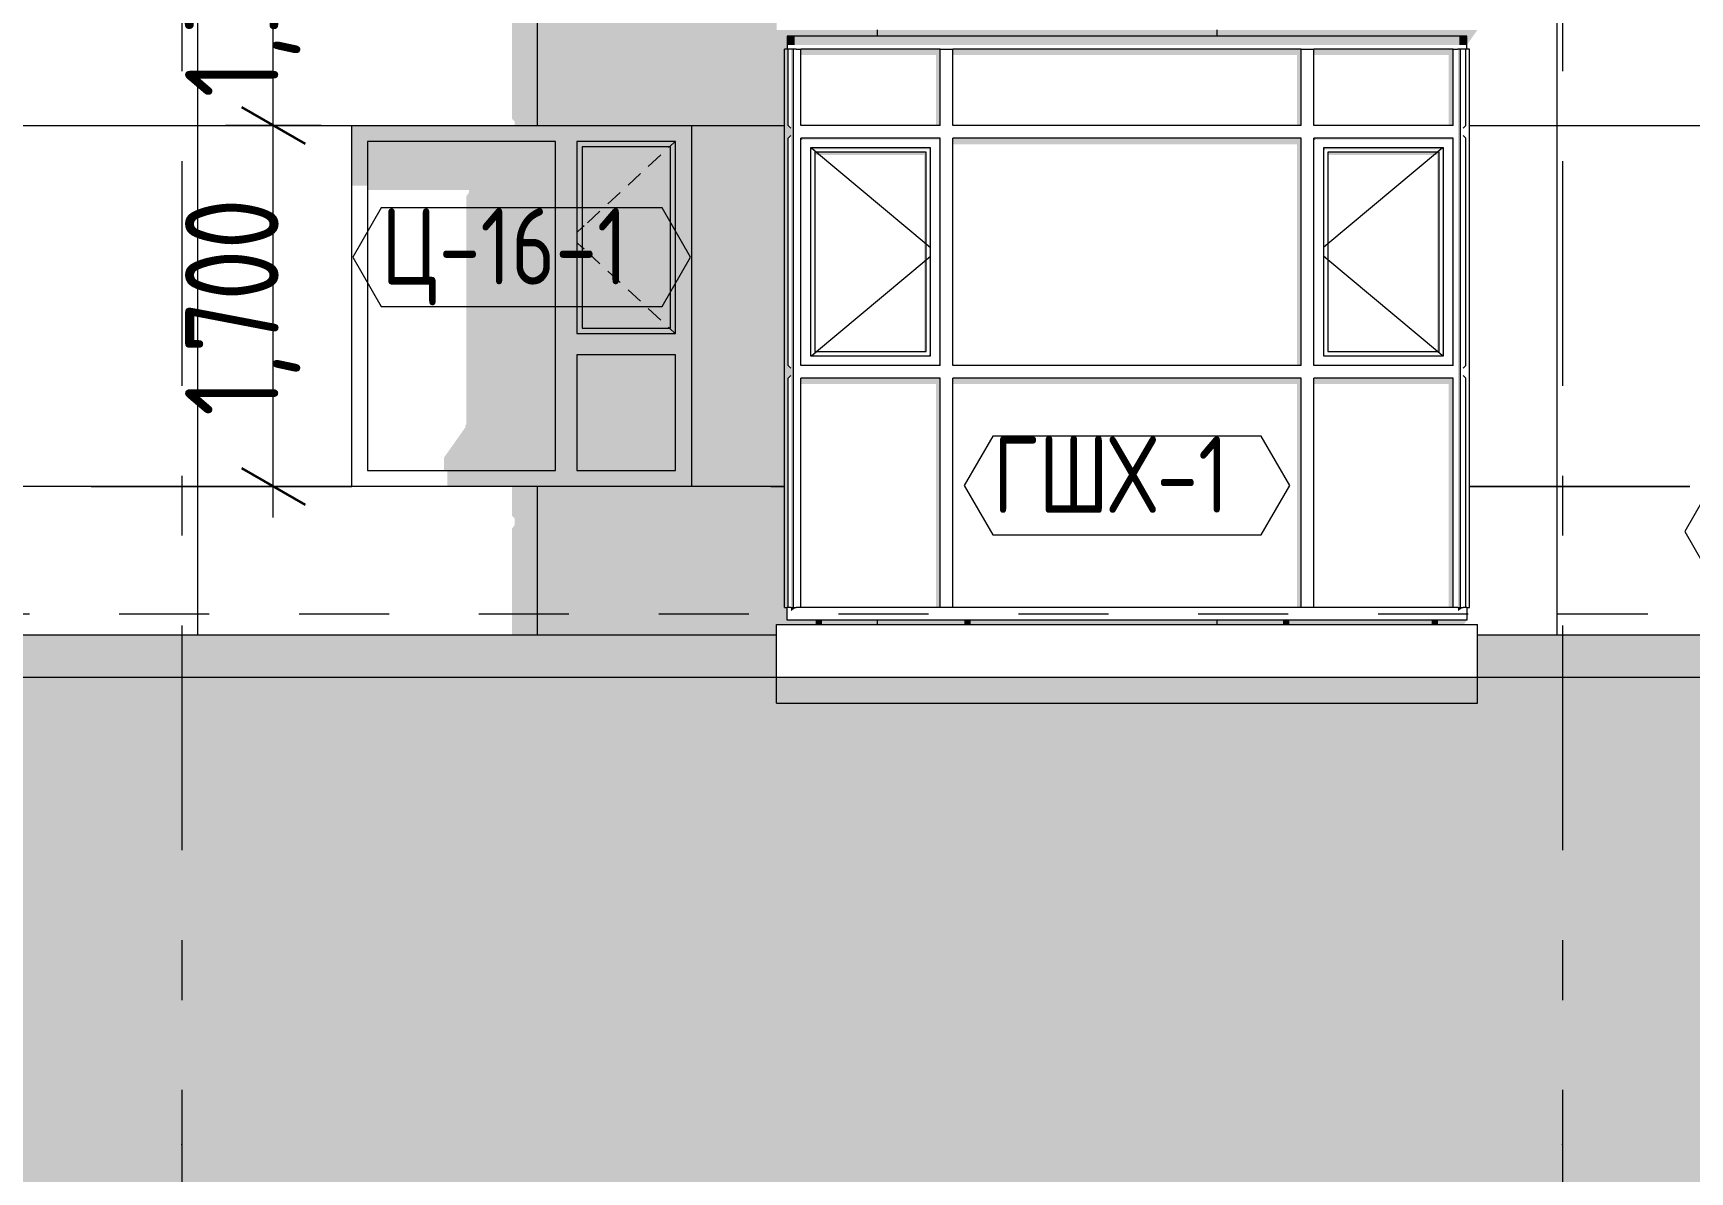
# Model space of a CAD drawing. Header units: millimetres. Extents: x 18162 to 7085488, y 72188 to 247925.
# Drawn here: x 4815740 to 4823540, y 80208 to 85572 of the extents above; entities that cross this region are included whole.
import ezdxf
from ezdxf.enums import TextEntityAlignment as Align

# ---------------------------------------------------------------- set-up
doc = ezdxf.new("R2010")
doc.units = ezdxf.units.MM
doc.header["$MEASUREMENT"] = 0
doc.linetypes.add('Dashed', pattern=[423.333333, 211.666667, -211.666667])
doc.linetypes.add('Double Dashed', pattern=[1093.611073, 529.166651, -211.666656, 141.111112, -211.666656])
for name, color, linetype in [('Archicad Windows', 7, 'Continuous'), ('Drawing & Figure', 7, 'Continuous'), ('Finish - Wall', 7, 'Continuous'), ('Interior - Stair & Railing', 7, 'Continuous'), ('Structural - Bearing', 7, 'Continuous'), ('Structural - Grid', 7, 'Continuous')]:
    doc.layers.add(name, color=color, linetype=linetype)
doc.styles.add('GENERATED_STYLE_3', font='', dxfattribs={"width": 0.8})
doc.styles.get('GENERATED_STYLE_3').set_extended_font_data('ISOCPEUR MON')
doc.dimstyles.new('GENERATED_STYLE__15', dxfattribs={"dimtxt": 440.00001, "dimasz": 228, "dimexe": 0.18, "dimexo": 150, "dimgap": 0, "dimtad": 1, "dimdec": 0, "dimzin": 0, "dimdsep": 46, "dimtxsty": 'GENERATED_STYLE_3', "dimblk": 'ARROWHEAD_2', "dimblk1": 'ARROWHEAD_2', "dimblk2": 'ARROWHEAD_2', "dimcen": 0.09, "dimclrd": 13, "dimclre": 13, "dimclrt": 13, "dimadec": 0, "dimazin": 0, "dimtfac": 1, "dimtdec": 4, "dimtmove": 0, "dimatfit": 3, "dimfxl": 1, "dimtolj": 1, "dimtzin": 0, "dimarcsym": 0})

# ---------------------------------------------------------------- blocks, each defined once
blk = doc.blocks.new('*X2035', base_point=(4860813, 82836.7))
at = {"layer": 'Structural - Bearing', "color": 8, "linetype": 'Continuous', "lineweight": 13}
for p, q in [((4816513, 85736.7), (4816513, 83436.7)), ((4818113, 85736.7), (4818113, 85136.7)), ((4822913, 85736.7), (4822913, 83436.7)), ((4819713, 85586.7), (4819713, 85556.7)), ((4821313, 85586.7), (4821313, 85556.7)), ((4815639.5, 85136.7), (4816013, 85136.7)), ((4816013, 85136.7), (4816513, 85136.7)), ((4816513, 85136.7), (4817239.5, 85136.7)), ((4818839.5, 85136.7), (4819213, 85136.7)), ((4819213, 85136.7), (4819277.1, 85136.7)), ((4822501.9, 85136.7), (4822913, 85136.7)), ((4822913, 85136.7), (4824013, 85136.7)), ((4816013, 83436.7), (4815639.5, 83436.7)), ((4816513, 83436.7), (4816013, 83436.7)), ((4816013, 83436.7), (4816513, 83436.7)), ((4816513, 83436.7), (4817239.5, 83436.7)), ((4816513, 83436.7), (4816513, 82836.7)), ((4817239.5, 83436.7), (4816513, 83436.7)), ((4818113, 83436.7), (4818113, 82836.7)), ((4819213, 83436.7), (4818839.5, 83436.7)), ((4819277.1, 83436.7), (4819213, 83436.7)), ((4819213, 83436.7), (4819277.1, 83436.7)), ((4822913, 83436.7), (4822501.9, 83436.7)), ((4822501.9, 83436.7), (4822913, 83436.7)), ((4822913, 83436.7), (4823539.5, 83436.7)), ((4822913, 83436.7), (4822913, 82836.7)), ((4823539.5, 83436.7), (4822913, 83436.7)), ((4816513, 82836.7), (4816513, 82736.7)), ((4818113, 82836.7), (4818113, 82736.7)), ((4822913, 82836.7), (4822913, 82736.7))]:
    blk.add_line(p, q, dxfattribs=at)
blk = doc.blocks.new('*X2039', base_point=(4860813, 82836.7))
at = {"layer": 'Structural - Bearing', "color": 8, "linetype": 'Continuous', "lineweight": 13}
blk.add_line((4819713, 82806.7), (4819713, 82786.7), dxfattribs=at)
blk = doc.blocks.new('*X2040', base_point=(4860813, 82836.7))
at = {"layer": 'Structural - Bearing', "color": 8, "linetype": 'Continuous', "lineweight": 13}
blk.add_line((4821313, 82806.7), (4821313, 82786.7), dxfattribs=at)
blk = doc.blocks.new('*D2095', base_point=(4860813, 82836.7))
at = {"color": 13, "linetype": 'Continuous', "lineweight": 13}
for p, q in [((4816869.9, 85136.7), (4816869.9, 86436.7)), ((4817094.9, 85136.7), (4816644.9, 85136.7)), ((4816869.9, 83436.7), (4816869.9, 85136.7)), ((4817094.9, 83436.7), (4816644.9, 83436.7)), ((4816869.9, 83290), (4816869.9, 83436.7))]:
    blk.add_line(p, q, dxfattribs=at)
at = {"color": 12, "linetype": 'Continuous', "lineweight": 35}
for p, q in [((4816719.9, 85223.3), (4817019.9, 85050.1)), ((4816719.9, 83523.3), (4817019.9, 83350.1))]:
    blk.add_line(p, q, dxfattribs=at)
at = {"color": 13, "lineweight": 13, "insert": (4816997.5, 83768.5), "char_height": 440, "attachment_point": 7, "rotation": 90, "style": 'GENERATED_STYLE_3'}
blk.add_mtext('\\A1;{\\pql;\\fISOCPEUR MON|b0|i0|c0|p0;\\W0.800000;1,700}', dxfattribs=at)
blk = doc.blocks.new('ARROWHEAD_2')
at = {"color": 0, "linetype": 'Continuous', "lineweight": 0}
for p, q in [((-0.378, -0.655), (0.378, 0.655)), ((0, 0), (-1, 0))]:
    blk.add_line(p, q, dxfattribs=at)
blk = doc.blocks.new('*D2096', base_point=(4860813, 82836.7))
at = {"color": 12, "linetype": 'Continuous', "lineweight": 35}
for p, q in [((4816719.9, 86523.3), (4817019.9, 86350.1)), ((4816719.9, 85223.3), (4817019.9, 85050.1))]:
    blk.add_line(p, q, dxfattribs=at)
at = {"color": 13, "linetype": 'Continuous', "lineweight": 13}
blk.add_line((4816869.9, 85136.7), (4816869.9, 86436.7), dxfattribs=at)
at = {"color": 13, "lineweight": 13, "insert": (4816997.5, 85268.5), "char_height": 440, "attachment_point": 7, "rotation": 90, "style": 'GENERATED_STYLE_3'}
blk.add_mtext('\\A1;{\\pql;\\fISOCPEUR MON|b0|i0|c0|p0;\\W0.800000;1,300}', dxfattribs=at)
blk = doc.blocks.new('*D2097', base_point=(4860813, 82836.7))
at = {"color": 13, "linetype": 'Continuous', "lineweight": 13}
for p, q in [((4816869.9, 88136.7), (4816869.9, 89436.7)), ((4817094.9, 88136.7), (4816644.9, 88136.7)), ((4816869.9, 86436.7), (4816869.9, 88136.7)), ((4817094.9, 86436.7), (4816644.9, 86436.7)), ((4816869.9, 85136.7), (4816869.9, 86436.7))]:
    blk.add_line(p, q, dxfattribs=at)
at = {"color": 12, "linetype": 'Continuous', "lineweight": 35}
for p, q in [((4816719.9, 88223.3), (4817019.9, 88050.1)), ((4816719.9, 86523.3), (4817019.9, 86350.1))]:
    blk.add_line(p, q, dxfattribs=at)
at = {"color": 13, "lineweight": 13, "insert": (4816997.5, 86768.5), "char_height": 440, "attachment_point": 7, "rotation": 90, "style": 'GENERATED_STYLE_3'}
blk.add_mtext('\\A1;{\\pql;\\fISOCPEUR MON|b0|i0|c0|p0;\\W0.800000;1,700}', dxfattribs=at)
blk = doc.blocks.new('Label_74_3', base_point=(4818039.5, 84281.7))
at = {"color": 13, "linetype": 'Continuous', "lineweight": 13, "flags": 128}
blk.add_lwpolyline([(4817244.4, 84515.9), (4817378.5, 84283.7), (4818700.6, 84283.7), (4818834.7, 84515.9), (4818700.6, 84748.2), (4817378.5, 84748.2)], close=True, dxfattribs=at)
at = {"color": 13, "lineweight": 13, "insert": (4817378.5, 84747.5), "char_height": 360, "attachment_point": 1, "style": 'GENERATED_STYLE_3'}
blk.add_mtext('\\A1;{\\pql;\\pt0,253000;\\fISOCPEUR MON|b0|i0|c0|p0;\\W0.800000;Ц-16-1\\fISOCPEUR MON|b0|i0|c0|p0;\\W0.800000;\\A1{\\H.66x;\\S^  ;}\\fISOCPEUR MON|b0|i0|c0|p0;\\W0.800000;\\fISOCPEUR MON|b0|i0|c0|p0;\\W0.800000;\\A1{\\H.66x;\\S^  ;}\\fISOCPEUR MON|b0|i0|c0|p0;\\W0.800000; \\fISOCPEUR MON|b0|i0|c0|p0;\\W0.800000;\\fISOCPEUR MON|b0|i0|c0|p0;\\W0.800000;\\fISOCPEUR MON|b0|i0|c0|p0;\\W0.800000;\\fISOCPEUR MON|b0|i0|c0|p0;\\W0.800000;\\fISOCPEUR MON|b0|i0|c0|p0;\\W0.800000;\\fISOCPEUR MON|b0|i0|c0|p0;\\W0.800000;\\fISOCPEUR MON|b0|i0|c0|p0;\\W0.800000;\\fISOCPEUR MON|b0|i0|c0|p0;\\W0.800000;\\fISOCPEUR MON|b0|i0|c0|p0;\\W0.800000;\\fISOCPEUR MON|b0|i0|c0|p0;\\W0.800000;\\fISOCPEUR MON|b0|i0|c0|p0;\\W0.800000;\\fISOCPEUR MON|b0|i0|c0|p0;\\W0.800000;\\fISOCPEUR MON|b0|i0|c0|p0;\\W0.800000;\\fISOCPEUR MON|b0|i0|c0|p0;\\W0.800000;\\fISOCPEUR MON|b0|i0|c0|p0;\\W0.800000;\\fISOCPEUR MON|b0|i0|c0|p0;\\W0.800000;\\fISOCPEUR MON|b0|i0|c0|p0;\\W0.800000;\\fISOCPEUR MON|b0|i0|c0|p0;\\W0.800000;\\fISOCPEUR MON|b0|i0|c0|p0;\\W0.800000;\\fISOCPEUR MON|b0|i0|c0|p0;\\W0.800000;\\fISOCPEUR MON|b0|i0|c0|p0;\\W0.800000;\\fISOCPEUR MON|b0|i0|c0|p0;\\W0.800000;\\fISOCPEUR MON|b0|i0|c0|p0;\\W0.800000;\\fISOCPEUR MON|b0|i0|c0|p0;\\W0.800000;\\fISOCPEUR MON|b0|i0|c0|p0;\\W0.800000;\\fISOCPEUR MON|b0|i0|c0|p0;\\W0.800000;\\fISOCPEUR MON|b0|i0|c0|p0;\\W0.800000;\\fISOCPEUR MON|b0|i0|c0|p0;\\W0.800000;\\fISOCPEUR MON|b0|i0|c0|p0;\\W0.800000;\\fISOCPEUR MON|b0|i0|c0|p0;\\W0.800000;\\fISOCPEUR MON|b0|i0|c0|p0;\\W0.800000;\\fISOCPEUR MON|b0|i0|c0|p0;\\W0.800000;\\fISOCPEUR MON|b0|i0|c0|p0;\\W0.800000;\\fISOCPEUR MON|b0|i0|c0|p0;\\W0.800000;\\fISOCPEUR MON|b0|i0|c0|p0;\\W0.800000;\\fISOCPEUR MON|b0|i0|c0|p0;\\W0.800000;\\fISOCPEUR MON|b0|i0|c0|p0;\\W0.800000;\\fISOCPEUR MON|b0|i0|c0|p0;\\W0.800000;\\fISOCPEUR MON|b0|i0|c0|p0;\\W0.800000;\\fISOCPEUR MON|b0|i0|c0|p0;\\W0.800000;\\fISOCPEUR MON|b0|i0|c0|p0;\\W0.800000;\\fISOCPEUR MON|b0|i0|c0|p0;\\W0.800000;\\fISOCPEUR MON|b0|i0|c0|p0;\\W0.800000;}', dxfattribs=at)
blk = doc.blocks.new('Label_76_3', base_point=(4824339.5, 82989.7))
at = {"color": 13, "linetype": 'Continuous', "lineweight": 13, "flags": 128}
blk.add_lwpolyline([(4823515.6, 83224), (4823649.7, 82991.7), (4825029.3, 82991.7), (4825163.4, 83224), (4825029.3, 83456.2), (4823649.7, 83456.2)], close=True, dxfattribs=at)
at = {"color": 13, "lineweight": 13, "insert": (4823649.7, 83455.5), "char_height": 360, "attachment_point": 1, "style": 'GENERATED_STYLE_3'}
blk.add_mtext('\\A1;{\\pql;\\pt0,253000;\\fISOCPEUR MON|b0|i0|c0|p0;\\W0.800000;Ц-16-3\\fISOCPEUR MON|b0|i0|c0|p0;\\W0.800000;\\A1{\\H.66x;\\S^  ;}\\fISOCPEUR MON|b0|i0|c0|p0;\\W0.800000;\\fISOCPEUR MON|b0|i0|c0|p0;\\W0.800000;\\A1{\\H.66x;\\S^  ;}\\fISOCPEUR MON|b0|i0|c0|p0;\\W0.800000; \\fISOCPEUR MON|b0|i0|c0|p0;\\W0.800000;\\fISOCPEUR MON|b0|i0|c0|p0;\\W0.800000;\\fISOCPEUR MON|b0|i0|c0|p0;\\W0.800000;\\fISOCPEUR MON|b0|i0|c0|p0;\\W0.800000;\\fISOCPEUR MON|b0|i0|c0|p0;\\W0.800000;\\fISOCPEUR MON|b0|i0|c0|p0;\\W0.800000;\\fISOCPEUR MON|b0|i0|c0|p0;\\W0.800000;\\fISOCPEUR MON|b0|i0|c0|p0;\\W0.800000;\\fISOCPEUR MON|b0|i0|c0|p0;\\W0.800000;\\fISOCPEUR MON|b0|i0|c0|p0;\\W0.800000;\\fISOCPEUR MON|b0|i0|c0|p0;\\W0.800000;\\fISOCPEUR MON|b0|i0|c0|p0;\\W0.800000;\\fISOCPEUR MON|b0|i0|c0|p0;\\W0.800000;\\fISOCPEUR MON|b0|i0|c0|p0;\\W0.800000;\\fISOCPEUR MON|b0|i0|c0|p0;\\W0.800000;\\fISOCPEUR MON|b0|i0|c0|p0;\\W0.800000;\\fISOCPEUR MON|b0|i0|c0|p0;\\W0.800000;\\fISOCPEUR MON|b0|i0|c0|p0;\\W0.800000;\\fISOCPEUR MON|b0|i0|c0|p0;\\W0.800000;\\fISOCPEUR MON|b0|i0|c0|p0;\\W0.800000;\\fISOCPEUR MON|b0|i0|c0|p0;\\W0.800000;\\fISOCPEUR MON|b0|i0|c0|p0;\\W0.800000;\\fISOCPEUR MON|b0|i0|c0|p0;\\W0.800000;\\fISOCPEUR MON|b0|i0|c0|p0;\\W0.800000;\\fISOCPEUR MON|b0|i0|c0|p0;\\W0.800000;\\fISOCPEUR MON|b0|i0|c0|p0;\\W0.800000;\\fISOCPEUR MON|b0|i0|c0|p0;\\W0.800000;\\fISOCPEUR MON|b0|i0|c0|p0;\\W0.800000;\\fISOCPEUR MON|b0|i0|c0|p0;\\W0.800000;\\fISOCPEUR MON|b0|i0|c0|p0;\\W0.800000;\\fISOCPEUR MON|b0|i0|c0|p0;\\W0.800000;\\fISOCPEUR MON|b0|i0|c0|p0;\\W0.800000;\\fISOCPEUR MON|b0|i0|c0|p0;\\W0.800000;\\fISOCPEUR MON|b0|i0|c0|p0;\\W0.800000;\\fISOCPEUR MON|b0|i0|c0|p0;\\W0.800000;\\fISOCPEUR MON|b0|i0|c0|p0;\\W0.800000;\\fISOCPEUR MON|b0|i0|c0|p0;\\W0.800000;\\fISOCPEUR MON|b0|i0|c0|p0;\\W0.800000;\\fISOCPEUR MON|b0|i0|c0|p0;\\W0.800000;\\fISOCPEUR MON|b0|i0|c0|p0;\\W0.800000;\\fISOCPEUR MON|b0|i0|c0|p0;\\W0.800000;\\fISOCPEUR MON|b0|i0|c0|p0;\\W0.800000;\\fISOCPEUR MON|b0|i0|c0|p0;\\W0.800000;}', dxfattribs=at)
blk = doc.blocks.new('Label_78_3', base_point=(4820889.5, 83206.7))
at = {"color": 13, "linetype": 'Continuous', "lineweight": 13, "flags": 128}
blk.add_lwpolyline([(4820123.1, 83440.9), (4820257.2, 83208.7), (4821521.8, 83208.7), (4821655.9, 83440.9), (4821521.8, 83673.2), (4820257.2, 83673.2)], close=True, dxfattribs=at)
at = {"color": 13, "lineweight": 13, "insert": (4820257.2, 83672.5), "char_height": 360, "attachment_point": 1, "style": 'GENERATED_STYLE_3'}
blk.add_mtext('\\A1;{\\pql;\\pt0,253000;\\fISOCPEUR MON|b0|i0|c0|p0;\\W0.800000;ГШХ-1\\fISOCPEUR MON|b0|i0|c0|p0;\\W0.800000;\\A1{\\H.66x;\\S^  ;}\\fISOCPEUR MON|b0|i0|c0|p0;\\W0.800000;\\fISOCPEUR MON|b0|i0|c0|p0;\\W0.800000;\\A1{\\H.66x;\\S^  ;}\\fISOCPEUR MON|b0|i0|c0|p0;\\W0.800000; \\fISOCPEUR MON|b0|i0|c0|p0;\\W0.800000;\\fISOCPEUR MON|b0|i0|c0|p0;\\W0.800000;\\fISOCPEUR MON|b0|i0|c0|p0;\\W0.800000;\\fISOCPEUR MON|b0|i0|c0|p0;\\W0.800000;\\fISOCPEUR MON|b0|i0|c0|p0;\\W0.800000;\\fISOCPEUR MON|b0|i0|c0|p0;\\W0.800000;\\fISOCPEUR MON|b0|i0|c0|p0;\\W0.800000;\\fISOCPEUR MON|b0|i0|c0|p0;\\W0.800000;\\fISOCPEUR MON|b0|i0|c0|p0;\\W0.800000;\\fISOCPEUR MON|b0|i0|c0|p0;\\W0.800000;\\fISOCPEUR MON|b0|i0|c0|p0;\\W0.800000;\\fISOCPEUR MON|b0|i0|c0|p0;\\W0.800000;\\fISOCPEUR MON|b0|i0|c0|p0;\\W0.800000;\\fISOCPEUR MON|b0|i0|c0|p0;\\W0.800000;\\fISOCPEUR MON|b0|i0|c0|p0;\\W0.800000;\\fISOCPEUR MON|b0|i0|c0|p0;\\W0.800000;\\fISOCPEUR MON|b0|i0|c0|p0;\\W0.800000;\\fISOCPEUR MON|b0|i0|c0|p0;\\W0.800000;\\fISOCPEUR MON|b0|i0|c0|p0;\\W0.800000;\\fISOCPEUR MON|b0|i0|c0|p0;\\W0.800000;\\fISOCPEUR MON|b0|i0|c0|p0;\\W0.800000;\\fISOCPEUR MON|b0|i0|c0|p0;\\W0.800000;\\fISOCPEUR MON|b0|i0|c0|p0;\\W0.800000;\\fISOCPEUR MON|b0|i0|c0|p0;\\W0.800000;\\fISOCPEUR MON|b0|i0|c0|p0;\\W0.800000;\\fISOCPEUR MON|b0|i0|c0|p0;\\W0.800000;\\fISOCPEUR MON|b0|i0|c0|p0;\\W0.800000;\\fISOCPEUR MON|b0|i0|c0|p0;\\W0.800000;\\fISOCPEUR MON|b0|i0|c0|p0;\\W0.800000;\\fISOCPEUR MON|b0|i0|c0|p0;\\W0.800000;\\fISOCPEUR MON|b0|i0|c0|p0;\\W0.800000;\\fISOCPEUR MON|b0|i0|c0|p0;\\W0.800000;\\fISOCPEUR MON|b0|i0|c0|p0;\\W0.800000;\\fISOCPEUR MON|b0|i0|c0|p0;\\W0.800000;\\fISOCPEUR MON|b0|i0|c0|p0;\\W0.800000;\\fISOCPEUR MON|b0|i0|c0|p0;\\W0.800000;\\fISOCPEUR MON|b0|i0|c0|p0;\\W0.800000;\\fISOCPEUR MON|b0|i0|c0|p0;\\W0.800000;\\fISOCPEUR MON|b0|i0|c0|p0;\\W0.800000;\\fISOCPEUR MON|b0|i0|c0|p0;\\W0.800000;\\fISOCPEUR MON|b0|i0|c0|p0;\\W0.800000;\\fISOCPEUR MON|b0|i0|c0|p0;\\W0.800000;\\fISOCPEUR MON|b0|i0|c0|p0;\\W0.800000;}', dxfattribs=at)
blk = doc.blocks.new('Standard grid marker[369]_3', base_point=(4816439.5, 142836.7))
at = {"layer": 'Structural - Grid', "color": 13, "linetype": 'Double Dashed', "lineweight": 13, "ltscale": 2}
for p, q in [((4816439.5, 141836.7), (4816439.5, 80336.7)), ((4816439.5, 80336.7), (4816439.5, 79336.7))]:
    blk.add_line(p, q, dxfattribs=at)
blk.add_point((4816439.5, 80336.7), dxfattribs=at)
blk.add_point((4816439.5, 80336.7), dxfattribs=at)
at = {"layer": 'Structural - Grid', "color": 13, "lineweight": 13, "style": 'GENERATED_STYLE_3'}
blk.add_attdef('AC_MarkerText_1', text='', height=500, rotation=360, dxfattribs=at).set_placement((4816439.5, 78986.7), align=Align.TOP_CENTER)
blk = doc.blocks.new('Standard grid marker[370]_3', base_point=(4822939.5, 142836.7))
at = {"layer": 'Structural - Grid', "color": 13, "linetype": 'Double Dashed', "lineweight": 13, "ltscale": 2}
for p, q in [((4822939.5, 141836.7), (4822939.5, 80336.7)), ((4822939.5, 80336.7), (4822939.5, 79336.7))]:
    blk.add_line(p, q, dxfattribs=at)
blk.add_point((4822939.5, 80336.7), dxfattribs=at)
blk.add_point((4822939.5, 80336.7), dxfattribs=at)
at = {"layer": 'Structural - Grid', "color": 13, "lineweight": 13, "style": 'GENERATED_STYLE_3'}
blk.add_attdef('AC_MarkerText_1', text='', height=500, rotation=360, dxfattribs=at).set_placement((4822939.5, 78986.7), align=Align.TOP_CENTER)

msp = doc.modelspace()

# ---------------------------------------------------------------- hatches: boundary and pattern name
at = {"layer": 'Archicad Windows', "linetype": 'Continuous', "lineweight": 0}
for points in [[(4817239.5, 85136.7), (4817239.5, 85061.7), (4817314.5, 85061.7), (4818199.5, 85061.7), (4818299.5, 85061.7), (4818764.5, 85061.7), (4818839.5, 85061.7), (4818839.5, 85136.7)], [(4817314.5, 85061.7), (4817239.5, 85061.7), (4817239.5, 84853.8), (4817314.5, 84853.8)], [(4818199.5, 85061.7), (4817314.5, 85061.7), (4817314.5, 84832.6), (4817792.1, 84832.6), (4817792.1, 84821.9), (4817779.5, 84804.2), (4817779.5, 83731.2), (4817774.5, 83724.2), (4817774.5, 83714.9), (4817674.5, 83573.4), (4817674.5, 83511.7), (4818199.5, 83511.7)], [(4818199.5, 83511.7), (4818299.5, 83511.7), (4818299.5, 84056.7), (4818299.5, 84156.7), (4818299.5, 85061.7), (4818199.5, 85061.7)], [(4818764.5, 85061.7), (4818299.5, 85061.7), (4818299.5, 85036.7), (4818324.5, 85036.7), (4818739.5, 85036.7), (4818764.5, 85036.7)], [(4818324.5, 85036.7), (4818299.5, 85036.7), (4818299.5, 84181.7), (4818324.5, 84181.7)], [(4818739.5, 84181.7), (4818739.5, 85036.7), (4818324.5, 85036.7), (4818324.5, 84181.7)], [(4818739.5, 84181.7), (4818764.5, 84181.7), (4818764.5, 85036.7), (4818739.5, 85036.7)], [(4818764.5, 84156.7), (4818764.5, 84056.7), (4818764.5, 83511.7), (4818839.5, 83511.7), (4818839.5, 85061.7), (4818764.5, 85061.7)], [(4818324.5, 84181.7), (4818299.5, 84181.7), (4818299.5, 84156.7), (4818764.5, 84156.7), (4818764.5, 84181.7), (4818739.5, 84181.7)], [(4818764.5, 84056.7), (4818764.5, 84156.7), (4818299.5, 84156.7), (4818299.5, 84056.7)], [(4818764.5, 83511.7), (4818764.5, 84056.7), (4818299.5, 84056.7), (4818299.5, 83511.7)], [(4817689.5, 83511.7), (4817689.5, 83436.7), (4818839.5, 83436.7), (4818839.5, 83511.7)]]:
    msp.add_hatch(color=49, dxfattribs=at).paths.add_polyline_path(points)
at = {"layer": 'Drawing & Figure', "linetype": 'Continuous', "lineweight": 0}
msp.add_hatch(color=49, dxfattribs=at).paths.add_polyline_path([(4868351.6, 82536.7), (4787503.3, 82536.7), (4787503.3, 72524.1), (4868351.6, 72524.1)])
at = {"layer": 'Finish - Wall', "linetype": 'Continuous', "lineweight": 0}
for points in [[(4819277.1, 85496.7), (4819277.1, 85106.7), (4819319.5, 85106.7), (4819319.5, 85496.7), (4819307.1, 85496.7), (4819307.1, 85124.1), (4819294.5, 85136.7), (4819294.5, 85496.7)], [(4819289.5, 85556.7), (4819289.5, 85516), (4819324.5, 85516), (4819324.5, 85556.7)], [(4820039.5, 85556.7), (4819324.5, 85556.7), (4819324.5, 85516), (4820039.5, 85516)], [(4820009.5, 85496.7), (4819354.5, 85496.7), (4819354.5, 85468.4), (4819989.5, 85468.4), (4819989.5, 85136.7), (4820009.5, 85136.7)], [(4821739.5, 85556.7), (4820039.5, 85556.7), (4820039.5, 85516), (4821739.5, 85516)], [(4820069.5, 85496.7), (4820069.5, 85468.4), (4821689.5, 85468.4), (4821689.5, 85136.7), (4821709.5, 85136.7), (4821709.5, 85496.7)], [(4822454.5, 85556.7), (4821739.5, 85556.7), (4821739.5, 85516), (4822454.5, 85516)], [(4821769.5, 85468.4), (4822404.5, 85468.4), (4822404.5, 85136.7), (4822424.5, 85136.7), (4822424.5, 85496.7), (4821769.5, 85496.7)], [(4822447.1, 85106.7), (4822459.5, 85106.7), (4822459.5, 85496.7), (4822447.1, 85496.7)], [(4822489.5, 85556.7), (4822454.5, 85556.7), (4822454.5, 85516), (4822489.5, 85516)], [(4822484.5, 85496.7), (4822484.5, 85489.6), (4822489.5, 85496.7)], [(4822447.1, 83976.7), (4822459.5, 83976.7), (4822459.5, 85106.7), (4822447.1, 85106.7)], [(4822484.5, 85136.7), (4822471.9, 85124.1), (4822478.2, 85127.8)], [(4819361.6, 85069.6), (4819354.5, 85076.7), (4819354.5, 85069.6)], [(4819354.5, 85076.7), (4819361.6, 85069.6), (4820002.4, 85069.6), (4820009.5, 85076.7)], [(4819399.5, 85031.7), (4819399.5, 85024.6), (4819406.6, 85024.6)], [(4819964.5, 85031.7), (4819399.5, 85031.7), (4819406.6, 85024.6), (4819957.4, 85024.6)], [(4819964.5, 85031.7), (4819957.4, 85024.6), (4819959.5, 85024.6), (4819959.5, 84056.7), (4819964.5, 84051.7)], [(4820009.5, 85076.7), (4820002.4, 85069.6), (4820004.5, 85069.6), (4820004.5, 84011.7), (4820009.5, 84006.7)], [(4820069.5, 85076.7), (4820069.5, 85048.4), (4821689.5, 85048.4), (4821689.5, 84006.7), (4821709.5, 84006.7), (4821709.5, 85076.7)], [(4821776.6, 85069.6), (4821769.5, 85076.7), (4821769.5, 85069.6)], [(4821769.5, 85076.7), (4821776.6, 85069.6), (4822417.4, 85069.6), (4822424.5, 85076.7)], [(4821814.5, 85031.7), (4821814.5, 85024.6), (4821821.6, 85024.6)], [(4822379.5, 85031.7), (4821814.5, 85031.7), (4821821.6, 85024.6), (4822372.4, 85024.6)], [(4822379.5, 85031.7), (4822372.4, 85024.6), (4822374.5, 85024.6), (4822374.5, 84056.7), (4822379.5, 84051.7)], [(4822417.4, 85069.6), (4822419.5, 85069.6), (4822419.5, 84011.7), (4822424.5, 84006.7), (4822424.5, 85076.7)], [(4819944.5, 85011.7), (4819419.5, 85011.7), (4819419.5, 84997.5), (4819934.5, 84997.5), (4819934.5, 84071.7), (4819944.5, 84071.7)], [(4822359.5, 85011.7), (4821834.5, 85011.7), (4821834.5, 84997.5), (4822349.5, 84997.5), (4822349.5, 84071.7), (4822359.5, 84071.7)], [(4819959.5, 84051.7), (4819964.5, 84051.7), (4819959.5, 84056.7)], [(4820004.5, 84011.7), (4820004.5, 84006.7), (4820009.5, 84006.7)], [(4822374.5, 84051.7), (4822379.5, 84051.7), (4822374.5, 84056.7)], [(4822419.5, 84011.7), (4822419.5, 84006.7), (4822424.5, 84006.7)], [(4822471.9, 83994.1), (4822478.2, 83997.8), (4822484.5, 84006.7)], [(4819277.1, 82866.7), (4819294.5, 82866.7), (4819294.5, 83946.7), (4819307.1, 83959.3), (4819307.1, 82866.7), (4819319.5, 82866.7), (4819319.5, 83976.7), (4819277.1, 83976.7)], [(4820009.5, 83946.7), (4819354.5, 83946.7), (4819354.5, 83918.4), (4819989.5, 83918.4), (4819989.5, 82866.7), (4820009.5, 82866.7)], [(4820069.5, 83946.7), (4820069.5, 83918.4), (4821689.5, 83918.4), (4821689.5, 82866.7), (4821709.5, 82866.7), (4821709.5, 83946.7)], [(4821769.5, 83918.4), (4822404.5, 83918.4), (4822404.5, 82866.7), (4822424.5, 82866.7), (4822424.5, 83946.7), (4821769.5, 83946.7)], [(4822447.1, 82866.7), (4822459.5, 82866.7), (4822459.5, 83976.7), (4822447.1, 83976.7)], [(4819307.1, 82849.1), (4819324.5, 82861.4), (4819324.5, 82866.7), (4819307.1, 82866.7)], [(4819324.5, 82866.7), (4819324.5, 82861.4), (4819331.9, 82866.7)], [(4822447.1, 82849.1), (4822454.5, 82854.4), (4822454.5, 82866.7), (4822447.1, 82866.7)], [(4822471.9, 82866.7), (4822454.5, 82866.7), (4822454.5, 82854.4)]]:
    msp.add_hatch(color=49, dxfattribs=at).paths.add_polyline_path(points)
h = msp.add_hatch(color=49, dxfattribs=at)
h.paths.add_polyline_path([(4819277.1, 85106.7), (4819277.1, 83976.7), (4819319.5, 83976.7), (4819319.5, 85106.7)])
h.paths.add_polyline_path([(4819307.1, 83994.1), (4819294.5, 84006.7), (4819294.5, 85076.7), (4819307.1, 85089.3)], flags=0)
at = {"layer": 'Interior - Stair & Railing', "linetype": 'Continuous', "lineweight": 0}
for points in [[(4819427.7, 82806.7), (4819427.5, 82806.7), (4819427.5, 82786.7), (4819427.7, 82786.7)], [(4819427.7, 82806.7), (4819427.7, 82786.7), (4819428.2, 82786.7), (4819428.2, 82806.7)], [(4819429.1, 82806.7), (4819428.2, 82806.7), (4819428.2, 82786.7), (4819429.1, 82786.7)], [(4819430.3, 82806.7), (4819429.1, 82806.7), (4819429.1, 82786.7), (4819430.3, 82786.7)], [(4819430.3, 82806.7), (4819430.3, 82786.7), (4819431.8, 82786.7), (4819431.8, 82806.7)], [(4819433.5, 82806.7), (4819431.8, 82806.7), (4819431.8, 82786.7), (4819433.5, 82786.7)], [(4819435.4, 82806.7), (4819433.5, 82806.7), (4819433.5, 82786.7), (4819435.4, 82786.7)], [(4819437.4, 82806.7), (4819435.4, 82806.7), (4819435.4, 82786.7), (4819437.4, 82786.7)], [(4819439.5, 82806.7), (4819437.4, 82806.7), (4819437.4, 82786.7), (4819439.5, 82786.7)], [(4819441.6, 82806.7), (4819439.5, 82806.7), (4819439.5, 82786.7), (4819441.6, 82786.7)], [(4819443.6, 82806.7), (4819441.6, 82806.7), (4819441.6, 82786.7), (4819443.6, 82786.7)], [(4819445.5, 82806.7), (4819443.6, 82806.7), (4819443.6, 82786.7), (4819445.5, 82786.7)], [(4819447.2, 82806.7), (4819445.5, 82806.7), (4819445.5, 82786.7), (4819447.2, 82786.7)], [(4819447.2, 82806.7), (4819447.2, 82786.7), (4819448.7, 82786.7), (4819448.7, 82806.7)], [(4819449.9, 82806.7), (4819448.7, 82806.7), (4819448.7, 82786.7), (4819449.9, 82786.7)], [(4819450.8, 82806.7), (4819449.9, 82806.7), (4819449.9, 82786.7), (4819450.8, 82786.7)], [(4819450.8, 82806.7), (4819450.8, 82786.7), (4819451.3, 82786.7), (4819451.3, 82806.7)], [(4819451.5, 82806.7), (4819451.3, 82806.7), (4819451.3, 82786.7), (4819451.5, 82786.7)], [(4820127.7, 82806.7), (4820127.5, 82806.7), (4820127.5, 82786.7), (4820127.7, 82786.7)], [(4820127.7, 82806.7), (4820127.7, 82786.7), (4820128.2, 82786.7), (4820128.2, 82806.7)], [(4820129.1, 82806.7), (4820128.2, 82806.7), (4820128.2, 82786.7), (4820129.1, 82786.7)], [(4820130.3, 82806.7), (4820129.1, 82806.7), (4820129.1, 82786.7), (4820130.3, 82786.7)], [(4820130.3, 82806.7), (4820130.3, 82786.7), (4820131.8, 82786.7), (4820131.8, 82806.7)], [(4820133.5, 82806.7), (4820131.8, 82806.7), (4820131.8, 82786.7), (4820133.5, 82786.7)], [(4820135.4, 82806.7), (4820133.5, 82806.7), (4820133.5, 82786.7), (4820135.4, 82786.7)], [(4820137.4, 82806.7), (4820135.4, 82806.7), (4820135.4, 82786.7), (4820137.4, 82786.7)], [(4820139.5, 82806.7), (4820137.4, 82806.7), (4820137.4, 82786.7), (4820139.5, 82786.7)], [(4820141.6, 82806.7), (4820139.5, 82806.7), (4820139.5, 82786.7), (4820141.6, 82786.7)], [(4820143.6, 82806.7), (4820141.6, 82806.7), (4820141.6, 82786.7), (4820143.6, 82786.7)], [(4820145.5, 82806.7), (4820143.6, 82806.7), (4820143.6, 82786.7), (4820145.5, 82786.7)], [(4820147.2, 82806.7), (4820145.5, 82806.7), (4820145.5, 82786.7), (4820147.2, 82786.7)], [(4820147.2, 82806.7), (4820147.2, 82786.7), (4820148.7, 82786.7), (4820148.7, 82806.7)], [(4820149.9, 82806.7), (4820148.7, 82806.7), (4820148.7, 82786.7), (4820149.9, 82786.7)], [(4820150.8, 82806.7), (4820149.9, 82806.7), (4820149.9, 82786.7), (4820150.8, 82786.7)], [(4820150.8, 82806.7), (4820150.8, 82786.7), (4820151.3, 82786.7), (4820151.3, 82806.7)], [(4820151.5, 82806.7), (4820151.3, 82806.7), (4820151.3, 82786.7), (4820151.5, 82786.7)], [(4821627.7, 82806.7), (4821627.5, 82806.7), (4821627.5, 82786.7), (4821627.7, 82786.7)], [(4821627.7, 82806.7), (4821627.7, 82786.7), (4821628.2, 82786.7), (4821628.2, 82806.7)], [(4821629.1, 82806.7), (4821628.2, 82806.7), (4821628.2, 82786.7), (4821629.1, 82786.7)], [(4821630.3, 82806.7), (4821629.1, 82806.7), (4821629.1, 82786.7), (4821630.3, 82786.7)], [(4821630.3, 82806.7), (4821630.3, 82786.7), (4821631.8, 82786.7), (4821631.8, 82806.7)], [(4821633.5, 82806.7), (4821631.8, 82806.7), (4821631.8, 82786.7), (4821633.5, 82786.7)], [(4821635.4, 82806.7), (4821633.5, 82806.7), (4821633.5, 82786.7), (4821635.4, 82786.7)], [(4821637.4, 82806.7), (4821635.4, 82806.7), (4821635.4, 82786.7), (4821637.4, 82786.7)], [(4821639.5, 82806.7), (4821637.4, 82806.7), (4821637.4, 82786.7), (4821639.5, 82786.7)], [(4821641.6, 82806.7), (4821639.5, 82806.7), (4821639.5, 82786.7), (4821641.6, 82786.7)], [(4821643.6, 82806.7), (4821641.6, 82806.7), (4821641.6, 82786.7), (4821643.6, 82786.7)], [(4821645.5, 82806.7), (4821643.6, 82806.7), (4821643.6, 82786.7), (4821645.5, 82786.7)], [(4821647.2, 82806.7), (4821645.5, 82806.7), (4821645.5, 82786.7), (4821647.2, 82786.7)], [(4821647.2, 82806.7), (4821647.2, 82786.7), (4821648.7, 82786.7), (4821648.7, 82806.7)], [(4821649.9, 82806.7), (4821648.7, 82806.7), (4821648.7, 82786.7), (4821649.9, 82786.7)], [(4821650.8, 82806.7), (4821649.9, 82806.7), (4821649.9, 82786.7), (4821650.8, 82786.7)], [(4821651.3, 82806.7), (4821650.8, 82806.7), (4821650.8, 82786.7), (4821651.3, 82786.7)], [(4821651.5, 82806.7), (4821651.3, 82806.7), (4821651.3, 82786.7), (4821651.5, 82786.7)], [(4822327.7, 82806.7), (4822327.5, 82806.7), (4822327.5, 82786.7), (4822327.7, 82786.7)], [(4822327.7, 82806.7), (4822327.7, 82786.7), (4822328.2, 82786.7), (4822328.2, 82806.7)], [(4822329.1, 82806.7), (4822328.2, 82806.7), (4822328.2, 82786.7), (4822329.1, 82786.7)], [(4822330.3, 82806.7), (4822329.1, 82806.7), (4822329.1, 82786.7), (4822330.3, 82786.7)], [(4822330.3, 82806.7), (4822330.3, 82786.7), (4822331.8, 82786.7), (4822331.8, 82806.7)], [(4822333.5, 82806.7), (4822331.8, 82806.7), (4822331.8, 82786.7), (4822333.5, 82786.7)], [(4822335.4, 82806.7), (4822333.5, 82806.7), (4822333.5, 82786.7), (4822335.4, 82786.7)], [(4822337.4, 82806.7), (4822335.4, 82806.7), (4822335.4, 82786.7), (4822337.4, 82786.7)], [(4822339.5, 82806.7), (4822337.4, 82806.7), (4822337.4, 82786.7), (4822339.5, 82786.7)], [(4822341.6, 82806.7), (4822339.5, 82806.7), (4822339.5, 82786.7), (4822341.6, 82786.7)], [(4822341.6, 82786.7), (4822343.6, 82786.7), (4822343.6, 82806.7), (4822341.6, 82806.7)], [(4822345.5, 82806.7), (4822343.6, 82806.7), (4822343.6, 82786.7), (4822345.5, 82786.7)], [(4822347.2, 82806.7), (4822345.5, 82806.7), (4822345.5, 82786.7), (4822347.2, 82786.7)], [(4822347.2, 82806.7), (4822347.2, 82786.7), (4822348.7, 82786.7), (4822348.7, 82806.7)], [(4822349.9, 82806.7), (4822348.7, 82806.7), (4822348.7, 82786.7), (4822349.9, 82786.7)], [(4822350.8, 82806.7), (4822349.9, 82806.7), (4822349.9, 82786.7), (4822350.8, 82786.7)], [(4822350.8, 82806.7), (4822350.8, 82786.7), (4822351.3, 82786.7), (4822351.3, 82806.7)], [(4822351.5, 82806.7), (4822351.3, 82806.7), (4822351.3, 82786.7), (4822351.5, 82786.7)]]:
    msp.add_hatch(color=49, dxfattribs=at).paths.add_polyline_path(points)
at = {"layer": 'Structural - Bearing', "linetype": 'Continuous', "lineweight": 0}
for points in [[(4818007.1, 83256), (4817994.5, 83238.2), (4817994.5, 82736.7), (4819239.5, 82736.7), (4819239.5, 82786.7), (4819427.5, 82786.7), (4819427.5, 82806.7), (4819289.5, 82806.7), (4819289.5, 82866.7), (4819277.1, 82866.7), (4819277.1, 85496.7), (4819289.5, 85496.7), (4819289.5, 85556.7), (4822489.5, 85556.7), (4822489.5, 85516), (4822539.5, 85586.7), (4819239.5, 85586.7), (4819239.5, 85736.7), (4817994.5, 85736.7), (4817994.5, 85168.2), (4818007.1, 85155.6), (4818007.1, 85136.7), (4818839.5, 85136.7), (4818839.5, 83436.7), (4817994.5, 83436.7), (4817994.5, 83298.2), (4818007.1, 83285.6)], [(4820127.5, 82806.7), (4819451.5, 82806.7), (4819451.5, 82786.7), (4820127.5, 82786.7)], [(4820151.5, 82786.7), (4821627.5, 82786.7), (4821627.5, 82806.7), (4820151.5, 82806.7)], [(4821651.5, 82786.7), (4822327.5, 82786.7), (4822327.5, 82806.7), (4821651.5, 82806.7)], [(4822489.5, 82806.7), (4822351.5, 82806.7), (4822351.5, 82786.7), (4822475.4, 82786.7)], [(4819239.5, 82736.7), (4813139.5, 82736.7), (4813139.5, 82524.6), (4813789.5, 82524.6), (4817844.5, 82524.6), (4817844.5, 81956.1), (4817857.1, 81943.5), (4817857.1, 81913.9), (4817844.5, 81896.1), (4817844.5, 80823.1), (4817839.5, 80816.1), (4817839.5, 80806.8), (4817739.5, 80665.4), (4817739.5, 80295.4), (4821039.5, 80295.4), (4822539.5, 82416.7), (4819239.5, 82416.7)], [(4822539.5, 82524.6), (4826541.8, 82524.6), (4826736.6, 82524.6), (4827141.8, 82524.6), (4828449.5, 82524.6), (4828449.5, 80830.2), (4828439.5, 80816.1), (4828439.5, 80806.8), (4828339.5, 80665.4), (4828339.5, 80295.4), (4835539.5, 80295.4), (4837039.5, 82416.7), (4829839.5, 82416.7), (4829839.5, 82736.7), (4822539.5, 82736.7)]]:
    msp.add_hatch(color=49, dxfattribs=at).paths.add_polyline_path(points)

# ---------------------------------------------------------------- linework, layer by layer
at = {"color": 8, "linetype": 'Dashed', "lineweight": 13, "ltscale": 2}
msp.add_line((4805138.5, 82836.7), (4846132, 82836.7), dxfattribs=at)
at = {"layer": 'Archicad Windows', "color": 7, "linetype": 'Continuous', "lineweight": 13}
for p, q in [((4817239.5, 83436.7), (4817239.5, 85136.7)), ((4817239.5, 85136.7), (4818839.5, 85136.7)), ((4818839.5, 85136.7), (4818839.5, 83436.7)), ((4818839.5, 83436.7), (4817239.5, 83436.7))]:
    msp.add_line(p, q, dxfattribs=at)
at = {"layer": 'Archicad Windows', "color": 7, "linetype": 'Continuous', "lineweight": 9}
for p, q in [((4817314.5, 85061.7), (4817314.5, 83511.7)), ((4818199.5, 85061.7), (4817314.5, 85061.7)), ((4818199.5, 83511.7), (4818199.5, 85061.7)), ((4818299.5, 85061.7), (4818299.5, 84156.7)), ((4818764.5, 85061.7), (4818299.5, 85061.7)), ((4818324.5, 85036.7), (4818324.5, 84181.7)), ((4818739.5, 85036.7), (4818324.5, 85036.7)), ((4818735.6, 85036.7), (4818730.9, 85032.3)), ((4818762.6, 85061.7), (4818735.6, 85036.7)), ((4818739.5, 84181.7), (4818739.5, 85036.7)), ((4818764.5, 84156.7), (4818764.5, 85061.7)), ((4818694.2, 84998.3), (4818635.5, 84943.9)), ((4818598.9, 84909.9), (4818540.2, 84855.5)), ((4818503.5, 84821.5), (4818444.9, 84767.1)), ((4818408.2, 84733.1), (4818349.5, 84678.7)), ((4818324.5, 84655.5), (4818299.5, 84632.4)), ((4818333.2, 84663.6), (4818324.5, 84655.5)), ((4818324.5, 84562.8), (4818299.5, 84586)), ((4818333.2, 84554.8), (4818324.5, 84562.8)), ((4818408.2, 84485.2), (4818349.5, 84539.6)), ((4818503.5, 84396.8), (4818444.9, 84451.2)), ((4818598.9, 84308.5), (4818540.2, 84362.9)), ((4818694.2, 84220.1), (4818635.5, 84274.5)), ((4818324.5, 84181.7), (4818739.5, 84181.7)), ((4818735.6, 84181.7), (4818730.9, 84186.1)), ((4818762.6, 84156.7), (4818735.6, 84181.7)), ((4818299.5, 84156.7), (4818764.5, 84156.7)), ((4818299.5, 84056.7), (4818299.5, 83511.7)), ((4818764.5, 84056.7), (4818299.5, 84056.7)), ((4818764.5, 83511.7), (4818764.5, 84056.7)), ((4817314.5, 83511.7), (4818199.5, 83511.7)), ((4818299.5, 83511.7), (4818764.5, 83511.7))]:
    msp.add_line(p, q, dxfattribs=at)
at = {"layer": 'Drawing & Figure', "color": 7, "linetype": 'Continuous', "lineweight": 13, "flags": 128}
msp.add_lwpolyline([(4868351.6, 82536.7), (4787503.3, 82536.7), (4787503.3, 72524.1), (4868351.6, 72524.1)], close=True, dxfattribs=at)
at = {"layer": 'Finish - Wall', "color": 7, "linetype": 'Continuous', "lineweight": 9}
for p, q in [((4819289.5, 85496.7), (4819277.1, 85496.7)), ((4819277.1, 85106.7), (4819277.1, 85496.7)), ((4819289.5, 85556.7), (4819289.5, 85496.7)), ((4819324.5, 85556.7), (4819289.5, 85556.7)), ((4819294.5, 85496.7), (4819289.5, 85496.7)), ((4819307.1, 85496.7), (4819294.5, 85496.7)), ((4819294.5, 85136.7), (4819294.5, 85496.7)), ((4819319.5, 85496.7), (4819307.1, 85496.7)), ((4819331.9, 85496.7), (4819319.5, 85496.7)), ((4819319.5, 85106.7), (4819319.5, 85496.7)), ((4820039.5, 85556.7), (4819324.5, 85556.7)), ((4819331.9, 85496.7), (4819354.5, 85496.7)), ((4820009.5, 85496.7), (4819354.5, 85496.7)), ((4819354.5, 85136.7), (4819354.5, 85496.7)), ((4820009.5, 85496.7), (4820069.5, 85496.7)), ((4820009.5, 85136.7), (4820009.5, 85496.7)), ((4821739.5, 85556.7), (4820039.5, 85556.7)), ((4821709.5, 85496.7), (4820069.5, 85496.7)), ((4820069.5, 85136.7), (4820069.5, 85496.7)), ((4821709.5, 85496.7), (4821769.5, 85496.7)), ((4821709.5, 85136.7), (4821709.5, 85496.7)), ((4822454.5, 85556.7), (4821739.5, 85556.7)), ((4822424.5, 85496.7), (4821769.5, 85496.7)), ((4821769.5, 85136.7), (4821769.5, 85496.7)), ((4822424.5, 85496.7), (4822447.1, 85496.7)), ((4822424.5, 85136.7), (4822424.5, 85496.7)), ((4822459.5, 85496.7), (4822447.1, 85496.7)), ((4822489.5, 85556.7), (4822454.5, 85556.7)), ((4822471.9, 85496.7), (4822459.5, 85496.7)), ((4822459.5, 85106.7), (4822459.5, 85496.7)), ((4822484.5, 85496.7), (4822471.9, 85496.7)), ((4822489.5, 85496.7), (4822484.5, 85496.7)), ((4822484.5, 85136.7), (4822484.5, 85496.7)), ((4822489.5, 85496.7), (4822489.5, 85556.7)), ((4822501.9, 85496.7), (4822489.5, 85496.7)), ((4822501.9, 85106.7), (4822501.9, 85496.7)), ((4819277.1, 83976.7), (4819277.1, 85106.7)), ((4819307.1, 85124.1), (4819294.5, 85136.7)), ((4819319.5, 83976.7), (4819319.5, 85106.7)), ((4820009.5, 85136.7), (4819354.5, 85136.7)), ((4821709.5, 85136.7), (4820069.5, 85136.7)), ((4822424.5, 85136.7), (4821769.5, 85136.7)), ((4822459.5, 83976.7), (4822459.5, 85106.7)), ((4822484.5, 85136.7), (4822471.9, 85124.1)), ((4822501.9, 83976.7), (4822501.9, 85106.7)), ((4819294.5, 85076.7), (4819307.1, 85089.3)), ((4819294.5, 84006.7), (4819294.5, 85076.7)), ((4819354.5, 84006.7), (4819354.5, 85076.7)), ((4820009.5, 85076.7), (4819354.5, 85076.7)), ((4819399.5, 85031.7), (4819399.5, 84051.7)), ((4819964.5, 85031.7), (4819399.5, 85031.7)), ((4819404.4, 85031.7), (4819428.3, 85011.7)), ((4819964.5, 84051.7), (4819964.5, 85031.7)), ((4820009.5, 84006.7), (4820009.5, 85076.7)), ((4820069.5, 84006.7), (4820069.5, 85076.7)), ((4821709.5, 85076.7), (4820069.5, 85076.7)), ((4821709.5, 84006.7), (4821709.5, 85076.7)), ((4821769.5, 84006.7), (4821769.5, 85076.7)), ((4822424.5, 85076.7), (4821769.5, 85076.7)), ((4821814.5, 85031.7), (4821814.5, 84051.7)), ((4822379.5, 85031.7), (4821814.5, 85031.7)), ((4822374.7, 85031.7), (4822350.8, 85011.7)), ((4822379.5, 84051.7), (4822379.5, 85031.7)), ((4822424.5, 84006.7), (4822424.5, 85076.7)), ((4822471.9, 85089.3), (4822484.5, 85076.7)), ((4822484.5, 84006.7), (4822484.5, 85076.7)), ((4819944.5, 85011.7), (4819419.5, 85011.7)), ((4819419.5, 85011.7), (4819419.5, 84071.7)), ((4819428.3, 85011.7), (4819944.5, 84579.4)), ((4819944.5, 84071.7), (4819944.5, 85011.7)), ((4822359.5, 85011.7), (4821834.5, 85011.7)), ((4822350.8, 85011.7), (4821834.5, 84579.4)), ((4821834.5, 85011.7), (4821834.5, 84071.7)), ((4822359.5, 84071.7), (4822359.5, 85011.7)), ((4819944.5, 84579.4), (4819964.5, 84562.6)), ((4821834.5, 84579.4), (4821814.5, 84562.6)), ((4819428.3, 84071.7), (4819944.5, 84504)), ((4819944.5, 84504), (4819964.5, 84520.7)), ((4821834.5, 84504), (4821814.5, 84520.7)), ((4822350.8, 84071.7), (4821834.5, 84504)), ((4819307.1, 83994.1), (4819294.5, 84006.7)), ((4820009.5, 84006.7), (4819354.5, 84006.7)), ((4819399.5, 84051.7), (4819964.5, 84051.7)), ((4819404.4, 84051.7), (4819428.3, 84071.7)), ((4819419.5, 84071.7), (4819944.5, 84071.7)), ((4821709.5, 84006.7), (4820069.5, 84006.7)), ((4822424.5, 84006.7), (4821769.5, 84006.7)), ((4821814.5, 84051.7), (4822379.5, 84051.7)), ((4821834.5, 84071.7), (4822359.5, 84071.7)), ((4822374.7, 84051.7), (4822350.8, 84071.7)), ((4822484.5, 84006.7), (4822471.9, 83994.1)), ((4819277.1, 82866.7), (4819277.1, 83976.7)), ((4819294.5, 83946.7), (4819307.1, 83959.3)), ((4819294.5, 82866.7), (4819294.5, 83946.7)), ((4819319.5, 82866.7), (4819319.5, 83976.7)), ((4819354.5, 82866.7), (4819354.5, 83946.7)), ((4820009.5, 83946.7), (4819354.5, 83946.7)), ((4820009.5, 82866.7), (4820009.5, 83946.7)), ((4820069.5, 82866.7), (4820069.5, 83946.7)), ((4821709.5, 83946.7), (4820069.5, 83946.7)), ((4821709.5, 82866.7), (4821709.5, 83946.7)), ((4821769.5, 82866.7), (4821769.5, 83946.7)), ((4822424.5, 83946.7), (4821769.5, 83946.7)), ((4822424.5, 82866.7), (4822424.5, 83946.7)), ((4822459.5, 82866.7), (4822459.5, 83976.7)), ((4822471.9, 83959.3), (4822484.5, 83946.7)), ((4822484.5, 82866.7), (4822484.5, 83946.7)), ((4822501.9, 82866.7), (4822501.9, 83976.7)), ((4819277.1, 82866.7), (4819289.5, 82866.7)), ((4819289.5, 82806.7), (4819289.5, 82866.7)), ((4819294.5, 82866.7), (4819289.5, 82866.7)), ((4819307.1, 82866.7), (4819294.5, 82866.7)), ((4819307.1, 82866.7), (4819319.5, 82866.7)), ((4819319.5, 82866.7), (4819331.9, 82866.7)), ((4819354.5, 82866.7), (4819331.9, 82866.7)), ((4820009.5, 82866.7), (4819354.5, 82866.7)), ((4820069.5, 82866.7), (4820009.5, 82866.7)), ((4821709.5, 82866.7), (4820069.5, 82866.7)), ((4821769.5, 82866.7), (4821709.5, 82866.7)), ((4822424.5, 82866.7), (4821769.5, 82866.7)), ((4822447.1, 82866.7), (4822424.5, 82866.7)), ((4822447.1, 82866.7), (4822459.5, 82866.7)), ((4822459.5, 82866.7), (4822471.9, 82866.7)), ((4822484.5, 82866.7), (4822471.9, 82866.7)), ((4822489.5, 82866.7), (4822484.5, 82866.7)), ((4822489.5, 82866.7), (4822489.5, 82806.7)), ((4822489.5, 82866.7), (4822501.9, 82866.7)), ((4819324.5, 82806.7), (4819289.5, 82806.7)), ((4820039.5, 82806.7), (4819324.5, 82806.7)), ((4821739.5, 82806.7), (4820039.5, 82806.7)), ((4822454.5, 82806.7), (4821739.5, 82806.7)), ((4822489.5, 82806.7), (4822454.5, 82806.7))]:
    msp.add_line(p, q, dxfattribs=at)
at = {"layer": 'Interior - Stair & Railing', "color": 7, "linetype": 'Continuous', "lineweight": 9}
for p, q in [((4819427.5, 82786.7), (4819427.5, 82806.7)), ((4819451.5, 82786.7), (4819451.5, 82806.7)), ((4820127.5, 82786.7), (4820127.5, 82806.7)), ((4820151.5, 82786.7), (4820151.5, 82806.7)), ((4821627.5, 82786.7), (4821627.5, 82806.7)), ((4821651.5, 82786.7), (4821651.5, 82806.7)), ((4822327.5, 82786.7), (4822327.5, 82806.7)), ((4822351.5, 82786.7), (4822351.5, 82806.7))]:
    msp.add_line(p, q, dxfattribs=at)
at = {"layer": 'Structural - Bearing', "color": 7, "linetype": 'Continuous', "lineweight": 13}
for p, q in [((4819239.5, 82416.7), (4819239.5, 82786.7)), ((4819239.5, 82786.7), (4822539.5, 82786.7)), ((4822539.5, 82416.7), (4822539.5, 82786.7)), ((4819239.5, 82736.7), (4813139.5, 82736.7)), ((4829839.5, 82736.7), (4822539.5, 82736.7)), ((4819239.5, 82416.7), (4822539.5, 82416.7))]:
    msp.add_line(p, q, dxfattribs=at)

# ---------------------------------------------------------------- block references
at = {"color": 12, "linetype": 'Continuous', "lineweight": 13}
for name, p in [('Label_74_3', (4818039.5, 84281.7)), ('Label_78_3', (4820889.5, 83206.7)), ('Label_76_3', (4824339.5, 82989.7))]:
    msp.add_blockref(name, p, dxfattribs=at)
at = {"layer": 'Structural - Bearing', "lineweight": 0}
for name in ['*X2035', '*X2039', '*X2040']:
    msp.add_blockref(name, (4860813, 82836.7), dxfattribs=at)
at = {"layer": 'Structural - Grid', "color": 13, "linetype": 'Continuous', "lineweight": 13}
for name, p in [('Standard grid marker[369]_3', (4816439.5, 142836.7)), ('Standard grid marker[370]_3', (4822939.5, 142836.7))]:
    msp.add_blockref(name, p, dxfattribs=at)

# ---------------------------------------------------------------- dimensions: what is measured, and where the dimension line sits
at = {"color": 13, "linetype": 'Continuous', "lineweight": 13}
for base, p1, p2, picture, middle in [((4816869.9, 88136.7), (4817239.5, 86436.7), (4817239.5, 88136.7), '*D2097', (4816561.9, 87505.6)), ((4816869.9, 86436.7), (4817239.5, 85136.7), (4817239.5, 86436.7), '*D2096', (4816561.9, 86005.6)), ((4816869.9, 85136.7), (4817239.5, 83436.7), (4817239.5, 85136.7), '*D2095', (4816561.9, 84505.6))]:
    dim = msp.add_linear_dim(base=base, p1=p1, p2=p2, angle=90, dimstyle='GENERATED_STYLE__15', dxfattribs=at)
    dim.commit()
    dim.dimension.update_dxf_attribs({"geometry": picture, "text_midpoint": middle, "dimtype": 160, "text_rotation": 90})

doc.saveas('drawing.dxf')
